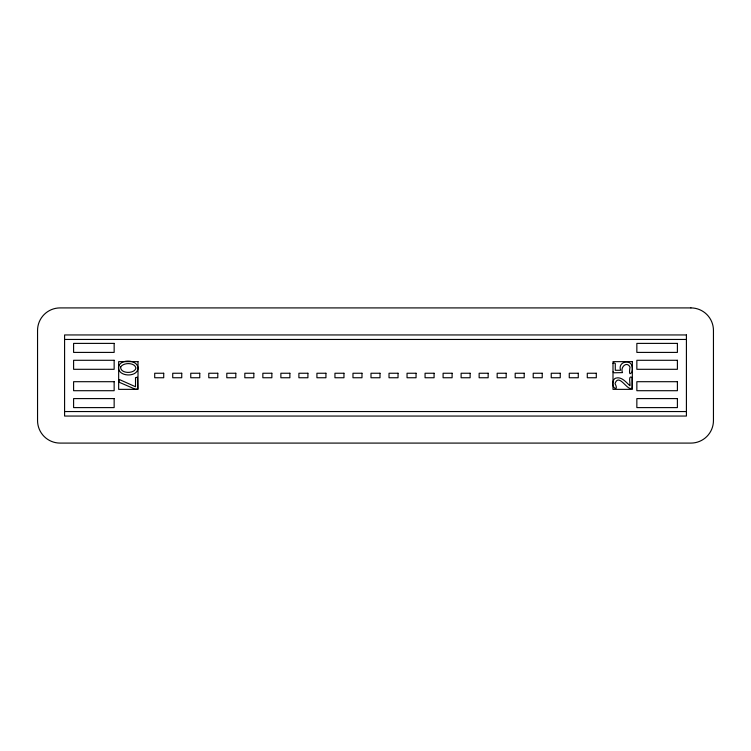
<?xml version="1.0" encoding="UTF-8"?>
<svg xmlns="http://www.w3.org/2000/svg" width="751" height="751" viewBox="0 0 751 751"><rect width="100%" height="100%" fill="white"/><g stroke="black" fill="none" stroke-linecap="round" stroke-linejoin="round"><path stroke-width="1.13" d="M613.079 363.503L614.168 362.949L615.285 363.484L615.285 370.271L620.608 370.271C617.35 361.597 631.403 358.302 632.239 367.342A11.058 11.058 0 0 1 631.91 371.942C628.671 377.133 629.516 369.699 630.023 367.126C626.982 360.715 619.913 367.267 622.504 372.618L614.036 372.787L613.079 371.914M64.586 339.452L686.414 339.452M64.586 411.548L686.414 411.548M118.705 379.959L119.231 382.278L135.368 389.262L137.686 389.046L137.452 377.218L135.509 377.631L135.509 386.737L119.409 379.546L118.705 379.959M612.9 381.968C611.126 387.967 619.453 392.191 615.031 383.583C618.974 372.271 627.714 392.06 632.06 387.957L632.06 377.471C627.911 374.646 630.502 384.212 629.92 385.742C626.062 382.315 621.725 376.392 615.829 378.11A4.337 4.337 0 0 0 613.651 379.903L612.9 381.968M138.006 368.197C137.536 377.462 118.752 377.068 118.47 367.812C118.949 358.565 137.696 358.978 138.006 368.197M120.639 366.986C120.16 373.951 134.767 374.082 135.94 368.046C134.645 362.198 123.342 362.395 120.639 366.986M690.92 307.91L60.08 307.91A22.53 22.53 0 0 0 37.55 330.44L37.55 420.56A22.53 22.53 0 0 0 60.08 443.09L690.92 443.09A22.53 22.53 0 0 0 713.45 420.56L713.45 330.44A22.53 22.53 0 0 0 690.92 307.91M686.414 334.946L64.586 334.946L64.586 416.054L686.414 416.054L686.414 334.946M114.152 343.395L73.598 343.395L73.598 352.407L114.152 352.407L114.152 343.395M677.402 343.395L636.848 343.395L636.848 352.407L677.402 352.407L677.402 343.395M114.152 360.292L73.598 360.292L73.598 369.304L114.152 369.304L114.152 360.292M677.402 360.292L636.848 360.292L636.848 369.304L677.402 369.304L677.402 360.292M138.006 361.644L118.658 361.644L118.658 389.356L138.006 389.356L138.006 361.644M632.342 361.644L612.994 361.644L612.994 389.356L632.342 389.356L632.342 361.644M163.718 373.247L154.706 373.247L154.706 377.753L163.718 377.753L163.718 373.247M181.742 373.247L172.73 373.247L172.73 377.753L181.742 377.753L181.742 373.247M199.766 373.247L190.754 373.247L190.754 377.753L199.766 377.753L199.766 373.247M217.79 373.247L208.778 373.247L208.778 377.753L217.79 377.753L217.79 373.247M235.814 373.247L226.802 373.247L226.802 377.753L235.814 377.753L235.814 373.247M253.838 373.247L244.826 373.247L244.826 377.753L253.838 377.753L253.838 373.247M271.862 373.247L262.85 373.247L262.85 377.753L271.862 377.753L271.862 373.247M289.886 373.247L280.874 373.247L280.874 377.753L289.886 377.753L289.886 373.247M307.91 373.247L298.898 373.247L298.898 377.753L307.91 377.753L307.91 373.247M325.934 373.247L316.922 373.247L316.922 377.753L325.934 377.753L325.934 373.247M343.958 373.247L334.946 373.247L334.946 377.753L343.958 377.753L343.958 373.247M361.982 373.247L352.97 373.247L352.97 377.753L361.982 377.753L361.982 373.247M380.006 373.247L370.994 373.247L370.994 377.753L380.006 377.753L380.006 373.247M398.03 373.247L389.018 373.247L389.018 377.753L398.03 377.753L398.03 373.247M416.054 373.247L407.042 373.247L407.042 377.753L416.054 377.753L416.054 373.247M434.078 373.247L425.066 373.247L425.066 377.753L434.078 377.753L434.078 373.247M452.102 373.247L443.09 373.247L443.09 377.753L452.102 377.753L452.102 373.247M470.126 373.247L461.114 373.247L461.114 377.753L470.126 377.753L470.126 373.247M488.15 373.247L479.138 373.247L479.138 377.753L488.15 377.753L488.15 373.247M506.174 373.247L497.162 373.247L497.162 377.753L506.174 377.753L506.174 373.247M524.198 373.247L515.186 373.247L515.186 377.753L524.198 377.753L524.198 373.247M542.222 373.247L533.21 373.247L533.21 377.753L542.222 377.753L542.222 373.247M560.246 373.247L551.234 373.247L551.234 377.753L560.246 377.753L560.246 373.247M578.27 373.247L569.258 373.247L569.258 377.753L578.27 377.753L578.27 373.247M596.294 373.247L587.282 373.247L587.282 377.753L596.294 377.753L596.294 373.247M114.152 381.696L73.598 381.696L73.598 390.708L114.152 390.708L114.152 381.696M677.402 381.696L636.848 381.696L636.848 390.708L677.402 390.708L677.402 381.696M114.152 398.593L73.598 398.593L73.598 407.605L114.152 407.605L114.152 398.593M677.402 398.593L636.848 398.593L636.848 407.605L677.402 407.605L677.402 398.593"/></g></svg>
